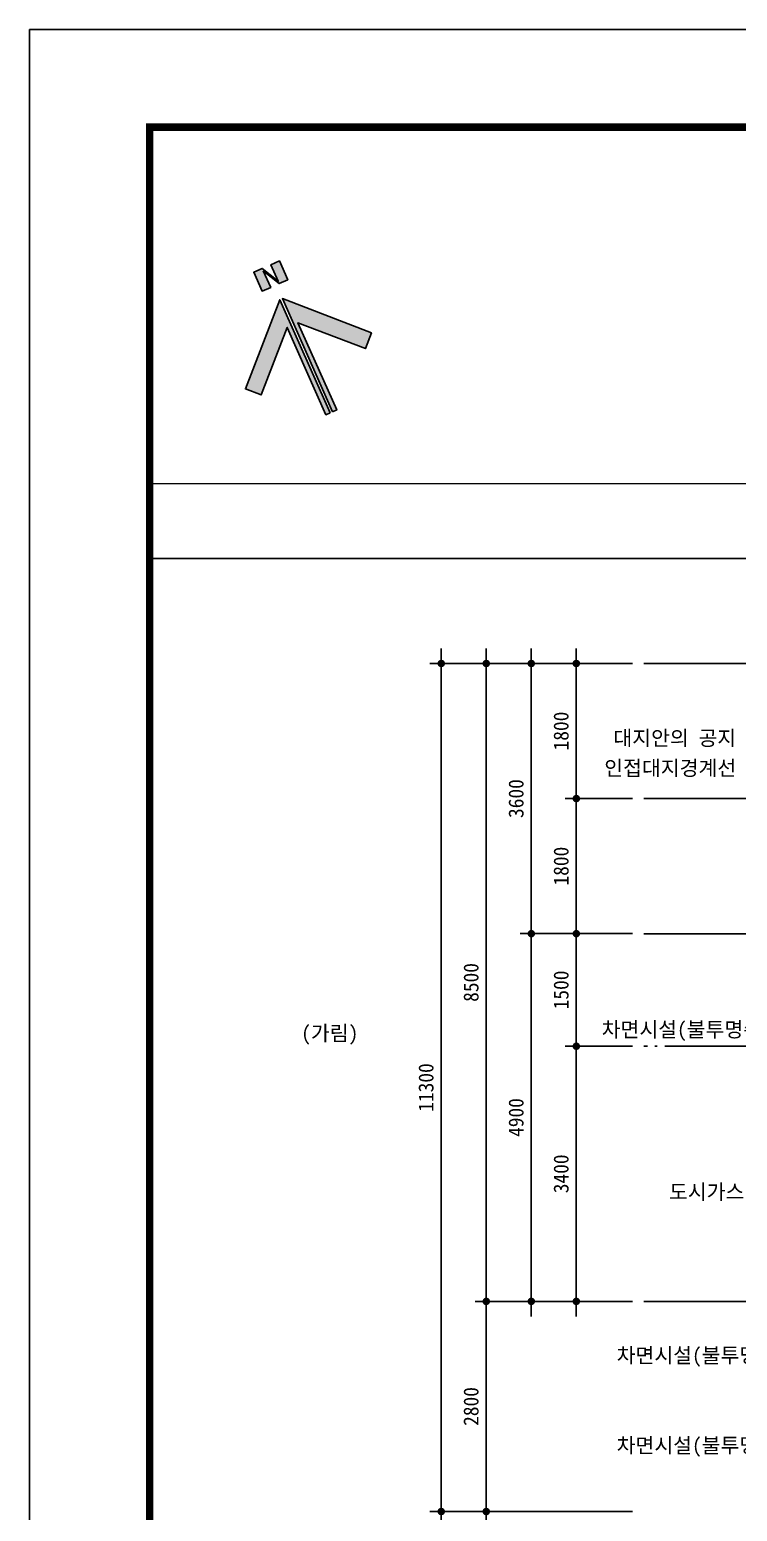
# Model space of a CAD drawing. Header units: millimetres. Extents: x 0 to 42050, y 0 to 29700.
# Drawn here: x 0 to 9431, y 9956 to 29700 of the extents above; entities that cross this region are included whole.
import ezdxf
from ezdxf.enums import TextEntityAlignment as Align

# ---------------------------------------------------------------- set-up
doc = ezdxf.new("R2010")
doc.units = ezdxf.units.MM
doc.header["$LTSCALE"] = 100
doc.linetypes.add('CEN', pattern=[52.3, 50, -1, 0.3, -1])
for name, color, linetype in [('CEN', 1, 'CEN'), ('ms_l-도로', 7, 'Continuous'), ('RXANNOT', 6, 'Continuous'), ('RXDIM', 7, 'Continuous'), ('RXLEADER', 7, 'Continuous'), ('TEXT', 3, 'Continuous')]:
    doc.layers.add(name, color=color, linetype=linetype)
doc.layers.add('지단-차량진입불가', color=1, linetype='Continuous', lineweight=0)
doc.styles.add('굴림체', font='')
doc.styles.get('굴림체').set_extended_font_data('GulimChe')
doc.dimstyles.new('NDIM 100', dxfattribs={"dimscale": 100, "dimtxt": 2, "dimasz": 1, "dimexe": 1.5, "dimexo": 1.5, "dimgap": 1, "dimtad": 1, "dimdec": 0, "dimtxsty": '굴림체', "dimblk1": '_RXDOT', "dimblk2": '_RXDOT', "dimsah": 1, "dimcen": 3, "dimclrd": 6, "dimclre": 6, "dimclrt": 3, "dimazin": 3, "dimtfac": 1, "dimtdec": 0, "dimtix": 1, "dimtmove": 2, "dimatfit": 3, "dimldrblk": '_RXDOT'})

# ---------------------------------------------------------------- blocks, each defined once
blk = doc.blocks.new('A$C641937F6')
h = blk.add_hatch(color=256)
h.paths.add_polyline_path([(17.12, 41.85), (19.62, 37), (22.12, 37), (22.12, 42.5), (19.62, 42.5), (19.62, 37.65), (17.12, 42.5), (14.62, 42.5), (14.62, 37), (17.12, 37)])
h.paths.add_polyline_path([(18.75, 0), (19.95, 0), (19.95, 25.44), (33.57, 11.82), (36.75, 15), (18.75, 33)])
h.paths.add_polyline_path([(18, 0), (18, 33), (0, 15), (3.18, 11.82), (16.8, 25.44), (16.8, 0)])
for points in [[(17.12, 41.85), (19.62, 37), (22.12, 37), (22.12, 42.5), (19.62, 42.5), (19.62, 37.65), (17.12, 42.5), (14.62, 42.5), (14.62, 37), (17.12, 37)], [(18, 0), (18, 33), (0, 15), (3.18, 11.82), (16.8, 25.44), (16.8, 0), (18, 0)], [(18.75, 0), (19.95, 0), (19.95, 25.44), (33.57, 11.82), (36.75, 15), (18.75, 33), (18.75, 0)]]:
    blk.add_lwpolyline(points, close=True)
blk = doc.blocks.new('A$C4838202B')
at = {"color": 2, "const_width": 2}
blk.add_lwpolyline([(32, 26), (810, 26), (810, 568), (32, 568)], close=True, dxfattribs=at)
at = {"layer": 'DEFPOINTS'}
blk.add_lwpolyline([(0, 0), (841, 0), (841, 594), (0, 594)], close=True, dxfattribs=at)
blk = doc.blocks.new('_RXDOT')
at = {"color": 0, "linetype": 'ByBlock'}
blk.add_line((-1, 0), (2, 0), dxfattribs=at)
at = {"color": 0, "linetype": 'ByBlock', "const_width": 0.5}
blk.add_lwpolyline([(-0.25, 0, 1), (0.25, 0, 1)], format="xyb", close=True, dxfattribs=at)
blk = doc.blocks.new('*D25')
at = {"layer": 'DEFPOINTS', "color": 0, "transparency": 16777216}
for p in [(8185, 21254), (6085, 12754), (8185, 12754)]:
    blk.add_point(p, dxfattribs=at)
at = {"layer": 'RXDIM', "color": 6, "lineweight": -2, "transparency": 16777216}
for p, q in [((8035, 21254), (5935, 21254)), ((6085, 21154), (6085, 12854)), ((8035, 12754), (5935, 12754))]:
    blk.add_line(p, q, dxfattribs=at)
at = {"layer": 'RXDIM', "color": 6, "lineweight": -2, "transparency": 16777216, "xscale": 100, "yscale": 100, "zscale": 100}
for p, rotation in [((6085, 21254), 90), ((6085, 12754), 270)]:
    blk.add_blockref('_RXDOT', p, dxfattribs=dict(at, rotation=rotation))
at = {"layer": 'RXDIM', "color": 3, "transparency": 16777216, "insert": (5883, 17004), "char_height": 200, "attachment_point": 5, "rotation": 90, "style": '굴림체'}
blk.add_mtext('\\A1;8500', dxfattribs=at)
blk = doc.blocks.new('*D26')
at = {"layer": 'DEFPOINTS', "color": 0, "transparency": 16777216}
for p in [(6085, 12754), (8185, 12754), (8185, 9954)]:
    blk.add_point(p, dxfattribs=at)
at = {"layer": 'RXDIM', "color": 6, "lineweight": -2, "transparency": 16777216}
for p, q in [((8035, 12754), (5935, 12754)), ((6085, 10054), (6085, 12654)), ((8035, 9954), (5935, 9954))]:
    blk.add_line(p, q, dxfattribs=at)
at = {"layer": 'RXDIM', "color": 6, "lineweight": -2, "transparency": 16777216, "xscale": 100, "yscale": 100, "zscale": 100}
for p, rotation in [((6085, 12754), 90), ((6085, 9954), 270)]:
    blk.add_blockref('_RXDOT', p, dxfattribs=dict(at, rotation=rotation))
at = {"layer": 'RXDIM', "color": 3, "transparency": 16777216, "insert": (5883, 11354), "char_height": 200, "attachment_point": 5, "rotation": 90, "style": '굴림체'}
blk.add_mtext('\\A1;2800', dxfattribs=at)
blk = doc.blocks.new('*D27')
at = {"layer": 'DEFPOINTS', "color": 0, "transparency": 16777216}
for p in [(6685, 17654), (8185, 17654), (8185, 12754)]:
    blk.add_point(p, dxfattribs=at)
at = {"layer": 'RXDIM', "color": 6, "lineweight": -2, "transparency": 16777216}
for p, q in [((8035, 17654), (6535, 17654)), ((6685, 12854), (6685, 17554)), ((8035, 12754), (6535, 12754))]:
    blk.add_line(p, q, dxfattribs=at)
at = {"layer": 'RXDIM', "color": 6, "lineweight": -2, "transparency": 16777216, "xscale": 100, "yscale": 100, "zscale": 100}
for p, rotation in [((6685, 17654), 90), ((6685, 12754), 270)]:
    blk.add_blockref('_RXDOT', p, dxfattribs=dict(at, rotation=rotation))
at = {"layer": 'RXDIM', "color": 3, "transparency": 16777216, "insert": (6483, 15204), "char_height": 200, "attachment_point": 5, "rotation": 90, "style": '굴림체'}
blk.add_mtext('\\A1;4900', dxfattribs=at)
blk = doc.blocks.new('*D28')
at = {"layer": 'DEFPOINTS', "color": 0, "transparency": 16777216}
for p in [(7285, 19454), (8185, 19454), (8185, 17654)]:
    blk.add_point(p, dxfattribs=at)
at = {"layer": 'RXDIM', "color": 6, "lineweight": -2, "transparency": 16777216}
for p, q in [((8035, 19454), (7135, 19454)), ((7285, 17754), (7285, 19354)), ((8035, 17654), (7135, 17654))]:
    blk.add_line(p, q, dxfattribs=at)
at = {"layer": 'RXDIM', "color": 6, "lineweight": -2, "transparency": 16777216, "xscale": 100, "yscale": 100, "zscale": 100}
for p, rotation in [((7285, 19454), 90), ((7285, 17654), 270)]:
    blk.add_blockref('_RXDOT', p, dxfattribs=dict(at, rotation=rotation))
at = {"layer": 'RXDIM', "color": 3, "transparency": 16777216, "insert": (7083, 18554), "char_height": 200, "attachment_point": 5, "rotation": 90, "style": '굴림체'}
blk.add_mtext('\\A1;1800', dxfattribs=at)
blk = doc.blocks.new('*D29')
at = {"layer": 'DEFPOINTS', "color": 0, "transparency": 16777216}
for p in [(7285, 21254), (8185, 21254), (8185, 19454)]:
    blk.add_point(p, dxfattribs=at)
at = {"layer": 'RXDIM', "color": 6, "lineweight": -2, "transparency": 16777216}
for p, q in [((8035, 21254), (7135, 21254)), ((7285, 19554), (7285, 21154)), ((8035, 19454), (7135, 19454))]:
    blk.add_line(p, q, dxfattribs=at)
at = {"layer": 'RXDIM', "color": 6, "lineweight": -2, "transparency": 16777216, "xscale": 100, "yscale": 100, "zscale": 100}
for p, rotation in [((7285, 21254), 90), ((7285, 19454), 270)]:
    blk.add_blockref('_RXDOT', p, dxfattribs=dict(at, rotation=rotation))
at = {"layer": 'RXDIM', "color": 3, "transparency": 16777216, "insert": (7083, 20354), "char_height": 200, "attachment_point": 5, "rotation": 90, "style": '굴림체'}
blk.add_mtext('\\A1;1800', dxfattribs=at)
blk = doc.blocks.new('*D30')
at = {"layer": 'DEFPOINTS', "color": 0, "transparency": 16777216}
for p in [(6085, 21254), (8185, 21254), (8185, 12754)]:
    blk.add_point(p, dxfattribs=at)
at = {"layer": 'RXDIM', "color": 6, "lineweight": -2, "transparency": 16777216}
for p, q in [((8035, 21254), (5935, 21254)), ((6085, 12854), (6085, 21154)), ((8035, 12754), (5935, 12754))]:
    blk.add_line(p, q, dxfattribs=at)
at = {"layer": 'RXDIM', "color": 6, "lineweight": -2, "transparency": 16777216, "xscale": 100, "yscale": 100, "zscale": 100}
for p, rotation in [((6085, 21254), 90), ((6085, 12754), 270)]:
    blk.add_blockref('_RXDOT', p, dxfattribs=dict(at, rotation=rotation))
at = {"layer": 'RXDIM', "color": 3, "transparency": 16777216, "insert": (5883, 17004), "char_height": 200, "attachment_point": 5, "rotation": 90, "style": '굴림체'}
blk.add_mtext('\\A1;8500', dxfattribs=at)
blk = doc.blocks.new('*D31')
at = {"layer": 'DEFPOINTS', "color": 0, "transparency": 16777216}
for p in [(8185, 21254), (5485, 9954), (8185, 9954)]:
    blk.add_point(p, dxfattribs=at)
at = {"layer": 'RXDIM', "color": 6, "lineweight": -2, "transparency": 16777216}
for p, q in [((8035, 21254), (5335, 21254)), ((5485, 21154), (5485, 10054)), ((8035, 9954), (5335, 9954))]:
    blk.add_line(p, q, dxfattribs=at)
at = {"layer": 'RXDIM', "color": 6, "lineweight": -2, "transparency": 16777216, "xscale": 100, "yscale": 100, "zscale": 100}
for p, rotation in [((5485, 21254), 90), ((5485, 9954), 270)]:
    blk.add_blockref('_RXDOT', p, dxfattribs=dict(at, rotation=rotation))
at = {"layer": 'RXDIM', "color": 3, "transparency": 16777216, "insert": (5283, 15604), "char_height": 200, "attachment_point": 5, "rotation": 90, "style": '굴림체'}
blk.add_mtext('\\A1;11300', dxfattribs=at)
blk = doc.blocks.new('*D32')
at = {"layer": 'DEFPOINTS', "color": 0, "transparency": 16777216}
for p in [(8185, 17654), (7285, 16154), (8185, 16154)]:
    blk.add_point(p, dxfattribs=at)
at = {"layer": 'RXDIM', "color": 6, "lineweight": -2, "transparency": 16777216}
for p, q in [((8035, 17654), (7135, 17654)), ((7285, 17554), (7285, 16254)), ((8035, 16154), (7135, 16154))]:
    blk.add_line(p, q, dxfattribs=at)
at = {"layer": 'RXDIM', "color": 6, "lineweight": -2, "transparency": 16777216, "xscale": 100, "yscale": 100, "zscale": 100}
for p, rotation in [((7285, 17654), 90), ((7285, 16154), 270)]:
    blk.add_blockref('_RXDOT', p, dxfattribs=dict(at, rotation=rotation))
at = {"layer": 'RXDIM', "color": 3, "transparency": 16777216, "insert": (7083, 16904), "char_height": 200, "attachment_point": 5, "rotation": 90, "style": '굴림체'}
blk.add_mtext('\\A1;1500', dxfattribs=at)
blk = doc.blocks.new('*D33')
at = {"layer": 'DEFPOINTS', "color": 0, "transparency": 16777216}
for p in [(8185, 16154), (7285, 12754), (8185, 12754)]:
    blk.add_point(p, dxfattribs=at)
at = {"layer": 'RXDIM', "color": 6, "lineweight": -2, "transparency": 16777216}
for p, q in [((8035, 16154), (7135, 16154)), ((7285, 16054), (7285, 12854)), ((8035, 12754), (7135, 12754))]:
    blk.add_line(p, q, dxfattribs=at)
at = {"layer": 'RXDIM', "color": 6, "lineweight": -2, "transparency": 16777216, "xscale": 100, "yscale": 100, "zscale": 100}
for p, rotation in [((7285, 16154), 90), ((7285, 12754), 270)]:
    blk.add_blockref('_RXDOT', p, dxfattribs=dict(at, rotation=rotation))
at = {"layer": 'RXDIM', "color": 3, "transparency": 16777216, "insert": (7083, 14454), "char_height": 200, "attachment_point": 5, "rotation": 90, "style": '굴림체'}
blk.add_mtext('\\A1;3400', dxfattribs=at)
blk = doc.blocks.new('*D47')
at = {"layer": 'DEFPOINTS', "color": 0, "transparency": 16777216}
for p in [(6685, 21254), (8185, 21254), (8185, 17654)]:
    blk.add_point(p, dxfattribs=at)
at = {"layer": 'RXDIM', "color": 6, "lineweight": -2, "transparency": 16777216}
for p, q in [((8035, 21254), (6535, 21254)), ((6685, 17754), (6685, 21154)), ((8035, 17654), (6535, 17654))]:
    blk.add_line(p, q, dxfattribs=at)
at = {"layer": 'RXDIM', "color": 6, "lineweight": -2, "transparency": 16777216, "xscale": 100, "yscale": 100, "zscale": 100}
for p, rotation in [((6685, 21254), 90), ((6685, 17654), 270)]:
    blk.add_blockref('_RXDOT', p, dxfattribs=dict(at, rotation=rotation))
at = {"layer": 'RXDIM', "color": 3, "transparency": 16777216, "insert": (6483, 19454), "char_height": 200, "attachment_point": 5, "rotation": 90, "style": '굴림체'}
blk.add_mtext('\\A1;3600', dxfattribs=at)
blk = doc.blocks.new('*B54', base_point=(12235, 10835))
at = {"layer": 'RXLEADER', "color": 6, "const_width": 50}
blk.add_lwpolyline([(12260, 10835, 1), (12210, 10835, 1)], format="xyb", close=True, dxfattribs=at)
at = {"layer": 'RXLEADER', "color": 6}
blk.add_lwpolyline([(12185, 10835), (10791, 10835)], dxfattribs=at)
at = {"layer": 'RXANNOT', "color": 3, "style": '굴림체'}
blk.add_text('차면시설(불투명쉬트지)', height=200, dxfattribs=at).set_placement((10591, 10835), align=Align.MIDDLE_RIGHT)
blk = doc.blocks.new('*B55', base_point=(12235, 12035))
at = {"layer": 'RXLEADER', "color": 6, "const_width": 50}
blk.add_lwpolyline([(12260, 12035, 1), (12210, 12035, 1)], format="xyb", close=True, dxfattribs=at)
at = {"layer": 'RXLEADER', "color": 6}
blk.add_lwpolyline([(12185, 12035), (10791, 12035)], dxfattribs=at)
at = {"layer": 'RXANNOT', "color": 3, "style": '굴림체'}
blk.add_text('차면시설(불투명쉬트지)', height=200, dxfattribs=at).set_placement((10591, 12035), align=Align.MIDDLE_RIGHT)
blk = doc.blocks.new('*B56', base_point=(11635, 16377))
at = {"layer": 'RXLEADER', "color": 6, "const_width": 50}
blk.add_lwpolyline([(11660, 16377, 1), (11610, 16377, 1)], format="xyb", close=True, dxfattribs=at)
at = {"layer": 'RXLEADER', "color": 6}
blk.add_lwpolyline([(11585, 16377), (10591, 16377)], dxfattribs=at)
at = {"layer": 'RXANNOT', "color": 3, "style": '굴림체'}
blk.add_text('차면시설(불투명쉬트지)', height=200, dxfattribs=at).set_placement((10391, 16377), align=Align.MIDDLE_RIGHT)
blk = doc.blocks.new('*B57', base_point=(12050, 14213))
at = {"layer": 'RXLEADER', "color": 6, "const_width": 50}
blk.add_lwpolyline([(12075, 14213, 1), (12025, 14213, 1)], format="xyb", close=True, dxfattribs=at)
at = {"layer": 'RXLEADER', "color": 6}
blk.add_lwpolyline([(12000, 14213), (10606, 14213)], dxfattribs=at)
at = {"layer": 'RXANNOT', "color": 3, "style": '굴림체'}
blk.add_text('도시가스 계량기', height=200, dxfattribs=at).set_placement((10406, 14213), align=Align.MIDDLE_RIGHT)

msp = doc.modelspace()

# ---------------------------------------------------------------- linework, layer by layer
msp.add_lwpolyline([(37500, 28400), (1600, 28400), (1600, 1300), (37500, 1300)], close=True)
at = {"layer": 'CEN'}
for p, q in [((8185.2, 21253.7), (31357.6, 21253.7)), ((8185.2, 19453.7), (16112.5, 19453.7)), ((16112.5, 17653.7), (8185.2, 17653.7)), ((13463, 16153.7), (8185.2, 16153.7)), ((8185.2, 12753.7), (16184.8, 12753.7))]:
    msp.add_line(p, q, dxfattribs=at)
at = {"layer": 'ms_l-도로', "lineweight": 30, "ltscale": 7}
msp.add_line((11235.2, 22653.7), (1650, 22653.7), dxfattribs=at)
at = {"layer": '지단-차량진입불가'}
msp.add_lwpolyline([(1650, 23653.7), (25113.9, 23653.7), (28942.3, 19825.3)], dxfattribs=at)

# ---------------------------------------------------------------- block references
at = {"xscale": 50, "yscale": 50, "zscale": 50}
msp.add_blockref('A$C4838202B', (0, 0), dxfattribs=at)
at = {"xscale": 49.99999999993979, "yscale": 50, "zscale": 50, "rotation": 23.94946729215702}
msp.add_blockref('A$C641937F6', (3180.7, 24227.9), dxfattribs=at)
at = {"layer": 'RXLEADER', "color": 6}
for name, p in [('*B56', (11635.3, 16376.9)), ('*B57', (12050.2, 14213.2)), ('*B55', (12235.3, 12035.5)), ('*B54', (12235.3, 10835.5))]:
    msp.add_blockref(name, p, dxfattribs=at)

# ---------------------------------------------------------------- texts
at = {"layer": 'RXANNOT', "color": 3, "style": '굴림체'}
for s, p in [('대지안의 공지', (9414.4, 20260.9)), ('인접대지경계선', (9414.4, 19860.9))]:
    msp.add_text(s, height=200, dxfattribs=at).set_placement(p, align=Align.MIDDLE_RIGHT)
at = {"layer": 'TEXT', "style": '굴림체'}
msp.add_text('(가림)', height=200, dxfattribs=at).set_placement((3619, 16328.2), align=Align.MIDDLE_LEFT)

# ---------------------------------------------------------------- dimensions: what is measured, and where the dimension line sits
at = {"layer": 'RXDIM'}
for base, p1, p2, picture, middle in [((5485.2, 9953.7), (8185.2, 21253.7), (8185.2, 9953.7), '*D31', (5282.6, 15603.7)), ((6085.2, 12753.7), (8185.2, 21253.7), (8185.2, 12753.7), '*D25', (5883, 17003.7)), ((6085.2, 21253.7), (8185.2, 12753.7), (8185.2, 21253.7), '*D30', (5883, 17003.7)), ((6685.2, 21253.7), (8185.2, 17653.7), (8185.2, 21253.7), '*D47', (6483, 19453.7)), ((7285.2, 21253.7), (8185.2, 19453.7), (8185.2, 21253.7), '*D29', (7082.6, 20353.7)), ((7285.2, 19453.7), (8185.2, 17653.7), (8185.2, 19453.7), '*D28', (7082.6, 18553.7)), ((6685.2, 17653.7), (8185.2, 12753.7), (8185.2, 17653.7), '*D27', (6482.7, 15203.7)), ((7285.2, 16153.7), (8185.2, 17653.7), (8185.2, 16153.7), '*D32', (7082.6, 16903.7)), ((7285.2, 12753.7), (8185.2, 16153.7), (8185.2, 12753.7), '*D33', (7082.7, 14453.7)), ((6085.2, 12753.7), (8185.2, 9953.7), (8185.2, 12753.7), '*D26', (5883, 11353.7))]:
    dim = msp.add_linear_dim(base=base, p1=p1, p2=p2, angle=90, dimstyle='NDIM 100', dxfattribs=at)
    dim.commit()
    dim.dimension.update_dxf_attribs({"geometry": picture, "text_midpoint": middle})

doc.saveas('drawing.dxf')
